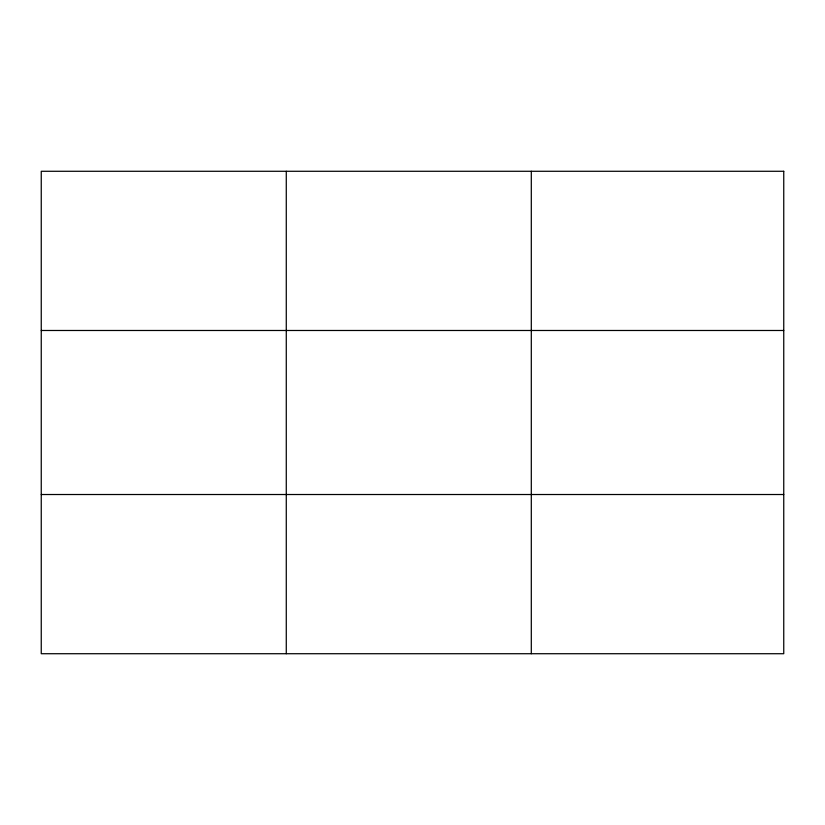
<?xml version="1.0" encoding="UTF-8"?>
<svg xmlns="http://www.w3.org/2000/svg" width="825" height="825" viewBox="0 0 825 825"><rect width="100%" height="100%" fill="white"/><g stroke="black" fill="none" stroke-linecap="round" stroke-linejoin="round"><path stroke-width="1.24" d="M286.275 171.28L286.275 653.72M531.3 171.28L531.3 653.72M41.25 330.485L783.75 330.485M41.25 494.515L783.75 494.515M783.75 171.28L783.75 653.72L41.25 653.72L41.25 171.28L783.75 171.28"/></g></svg>
